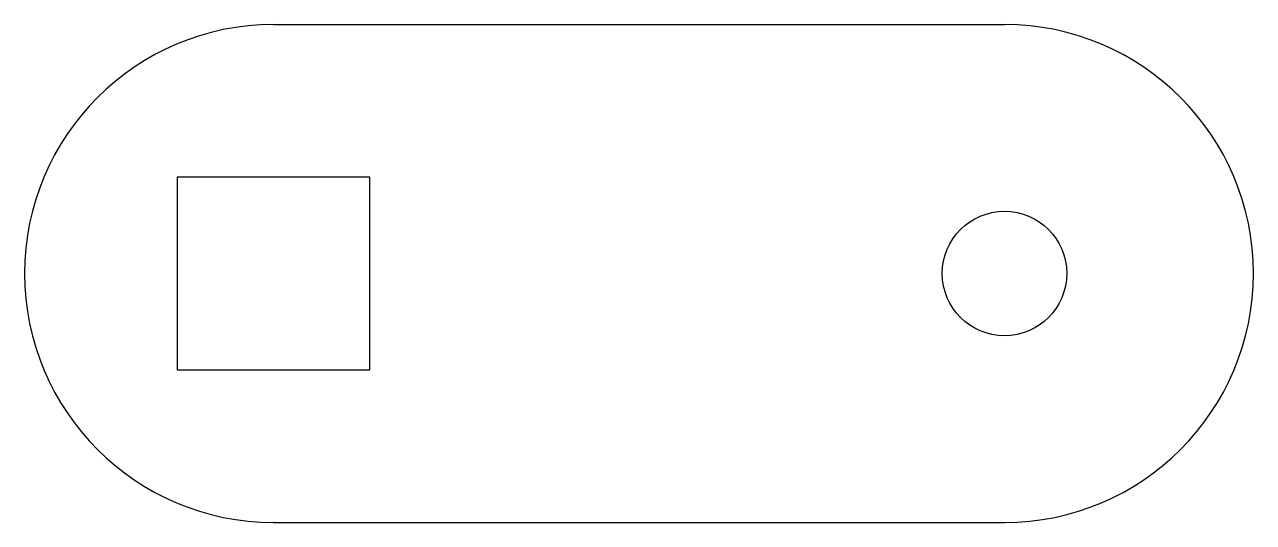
# Model space of a CAD drawing. Header units: inches. Extents: x 18.5 to 58, y 5.8 to 21.8.
import ezdxf

# ---------------------------------------------------------------- set-up
doc = ezdxf.new("R2010")
doc.units = ezdxf.units.IN
doc.header["$MEASUREMENT"] = 0

msp = doc.modelspace()

# ---------------------------------------------------------------- linework, layer by layer
for p, q in [((26.526, 21.769), (50.026, 21.769)), ((29.62, 16.862), (23.432, 16.862)), ((23.432, 16.862), (23.432, 10.675)), ((29.62, 13.769), (29.62, 16.862)), ((29.62, 10.675), (29.62, 13.769)), ((23.432, 10.675), (29.62, 10.675)), ((26.526, 5.769), (50.026, 5.769))]:
    msp.add_line(p, q)
msp.add_circle((50.026, 13.769), 2)
for centre, start, end in [((26.526, 13.769), 90, 270), ((50.026, 13.769), 270, 90)]:
    msp.add_arc(centre, 8, start, end)

doc.saveas('drawing.dxf')
